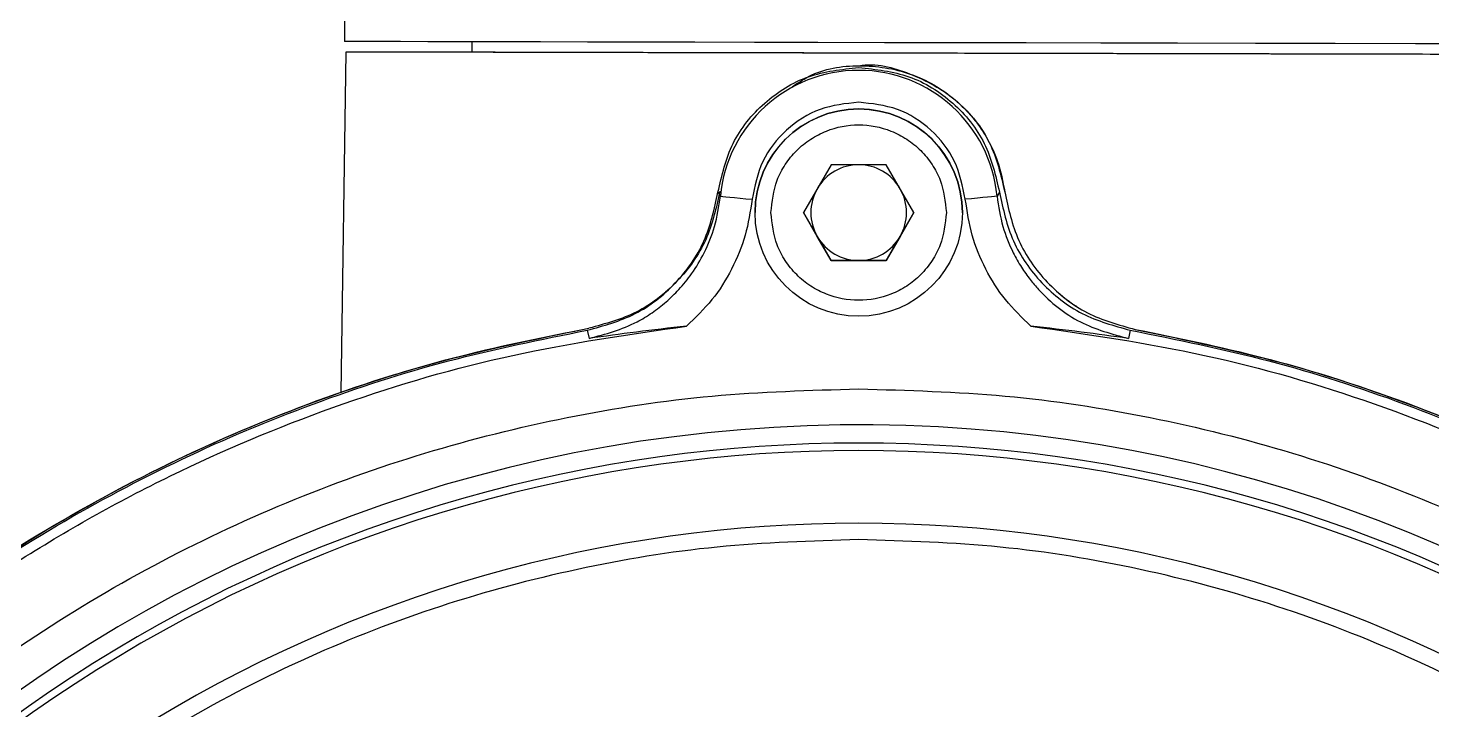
# Model space of a CAD drawing. Header units: millimetres. Extents: x 2003 to 4439, y 563 to 2285.
# Drawn here: x 2594.4 to 2682.4, y 2109.3 to 2152 of the extents above; entities that cross this region are included whole.
import ezdxf

# ---------------------------------------------------------------- set-up
doc = ezdxf.new("R2010")
doc.units = ezdxf.units.MM

msp = doc.modelspace()

# ---------------------------------------------------------------- linework, layer by layer
at = {"color": 7, "linetype": 'Continuous', "lineweight": 25}
for p, q in [((2614.221, 2153.198), (2614.217, 2151.198)), ((2622.217, 2151.181), (2622.215, 2150.522)), ((2614.315, 2150.539), (2613.99, 2129.171)), ((2644.737, 2143.469), (2643.005, 2140.469)), ((2648.202, 2143.469), (2644.737, 2143.469)), ((2649.934, 2140.469), (2648.202, 2143.469)), ((2637.644, 2141.745), (2637.793, 2141.495)), ((2655.296, 2141.745), (2655.146, 2141.495)), ((2655.627, 2141.772), (2655.627, 2141.772)), ((2639.969, 2140.476), (2639.969, 2140.476)), ((2640.029, 2140.476), (2640.029, 2140.476)), ((2643.005, 2140.469), (2644.737, 2137.469)), ((2643.871, 2138.969), (2643.005, 2140.469)), ((2648.202, 2137.469), (2649.934, 2140.469)), ((2649.934, 2140.469), (2649.068, 2138.969)), ((2652.909, 2140.462), (2652.909, 2140.462)), ((2652.969, 2140.462), (2652.969, 2140.462)), ((2644.737, 2137.469), (2643.871, 2138.969)), ((2649.068, 2138.969), (2648.202, 2137.469)), ((2644.737, 2137.469), (2648.202, 2137.469)), ((2644.737, 2137.469), (2644.737, 2137.469)), ((2646.469, 2137.469), (2644.737, 2137.469)), ((2648.202, 2137.469), (2646.469, 2137.469)), ((2648.202, 2137.469), (2648.202, 2137.469)), ((2629.442, 2133.094), (2629.561, 2132.577)), ((2629.555, 2133.219), (2629.555, 2133.219)), ((2663.498, 2133.094), (2663.379, 2132.577)), ((2663.802, 2133.146), (2663.802, 2133.145))]:
    msp.add_line(p, q, dxfattribs=at)
at = {"color": 7, "linetype": 'Continuous', "lineweight": 25, "flags": 128}
for points in [[(2686.448, 2151.043), (2681.381, 2151.054), (2676.344, 2151.065), (2671.361, 2151.075), (2666.457, 2151.086), (2661.653, 2151.096), (2656.974, 2151.106), (2652.441, 2151.116), (2648.077, 2151.125), (2643.901, 2151.134), (2639.934, 2151.143), (2636.195, 2151.151), (2632.701, 2151.158), (2629.47, 2151.165), (2626.516, 2151.172), (2623.854, 2151.177), (2621.496, 2151.182), (2619.453, 2151.187), (2617.736, 2151.19), (2616.353, 2151.193), (2615.309, 2151.196), (2614.611, 2151.197), (2614.261, 2151.198), (2614.217, 2151.198)], [(2637.793, 2141.495), (2637.837, 2141.491), (2637.955, 2141.48), (2638.141, 2141.462), (2638.389, 2141.439), (2638.689, 2141.41), (2639.03, 2141.378), (2639.4, 2141.343), (2639.784, 2141.307)], [(2655.146, 2141.495), (2655.102, 2141.491), (2654.985, 2141.48), (2654.799, 2141.462), (2654.551, 2141.439), (2654.251, 2141.41), (2653.91, 2141.378), (2653.54, 2141.343), (2653.156, 2141.307)]]:
    msp.add_lwpolyline(points, dxfattribs=at)
at = {"color": 7, "linetype": 'Continuous', "lineweight": 25}
msp.add_circle((2646.469, 2140.469), 6.5, dxfattribs=at)
for centre, radius, start, end in [((2646.47, 2140.674), 8.715, 5.40246, 174.59754), ((2646.469, 2140.469), 6.5, 0, 179.93876), ((2646.469, 2140.469), 3, 90, 150), ((2646.469, 2140.469), 3, 30, 90), ((2646.469, 2140.469), 3, 150, 210), ((2646.469, 2140.469), 3, 330, 30), ((2646.469, 2140.469), 3, 210, 270), ((2646.469, 2140.469), 3, 270, 330), ((2627.846, 2143.072), 10, 302.62258, 314.66639), ((2665.553, 2142.991), 10, 225.08863, 237.13271), ((2646.47, 2035.674), 91.48, 295.79271, 180), ((2646.47, 2035.674), 90.341, 353.64897, 186.35103), ((2646.47, 2035.674), 89.875, 353.64897, 186.35103), ((2646.47, 2035.674), 85.319, 353.33017, 186.66983)]:
    msp.add_arc(centre, radius, start, end, dxfattribs=at)
for points in [[(2761.115, 2150.225), (2760.994, 2150.226), (2760.751, 2150.226), (2758.802, 2150.23), (2755.726, 2150.237), (2751.462, 2150.246), (2746.114, 2150.257), (2739.765, 2150.271), (2732.526, 2150.286), (2724.52, 2150.303), (2715.884, 2150.322), (2706.767, 2150.341), (2697.323, 2150.361), (2687.715, 2150.382), (2678.107, 2150.402), (2668.664, 2150.423), (2659.546, 2150.442), (2650.91, 2150.461), (2642.904, 2150.478), (2635.665, 2150.493), (2629.316, 2150.507), (2623.968, 2150.518), (2619.705, 2150.527), (2616.629, 2150.534), (2614.679, 2150.538), (2614.437, 2150.539), (2614.315, 2150.539)], [(2687.715, 2150.382), (2684.857, 2150.388), (2679.141, 2150.4), (2670.714, 2150.418), (2662.578, 2150.436), (2654.872, 2150.452), (2647.727, 2150.467), (2641.267, 2150.481), (2635.602, 2150.493), (2630.829, 2150.504), (2627.025, 2150.512), (2624.28, 2150.518), (2622.54, 2150.522), (2622.324, 2150.522), (2622.215, 2150.522)], [(2637.644, 2141.745), (2637.886, 2142.799), (2638.371, 2144.907), (2640.457, 2147.46), (2643.244, 2149.224), (2645.395, 2149.451), (2646.47, 2149.565)], [(2646.47, 2149.565), (2647.545, 2149.451), (2649.696, 2149.224), (2652.482, 2147.46), (2654.569, 2144.907), (2655.053, 2142.799), (2655.296, 2141.745)], [(2646.47, 2147.39), (2645.643, 2147.301), (2643.989, 2147.123), (2641.858, 2145.744), (2640.284, 2143.752), (2639.951, 2142.122), (2639.784, 2141.307)], [(2653.156, 2141.307), (2652.989, 2142.122), (2652.656, 2143.752), (2651.082, 2145.744), (2648.951, 2147.123), (2647.297, 2147.301), (2646.47, 2147.39)], [(2637.766, 2141.81), (2637.535, 2140.769), (2637.073, 2138.688), (2635.184, 2136.058), (2632.642, 2134.052), (2630.584, 2133.497), (2629.555, 2133.219)], [(2655.627, 2141.772), (2655.854, 2140.73), (2656.307, 2138.647), (2658.185, 2136.009), (2660.718, 2133.992), (2662.774, 2133.428), (2663.802, 2133.145)], [(2548.796, 2046.464), (2549.32, 2050.115), (2550.368, 2057.419), (2553.488, 2068.062), (2557.696, 2078.305), (2563.051, 2088.006), (2569.456, 2097.045), (2576.837, 2105.307), (2585.099, 2112.688), (2594.139, 2119.093), (2603.839, 2124.448), (2614.082, 2128.656), (2624.725, 2131.776), (2632.029, 2132.824), (2635.68, 2133.348)], [(2548.999, 2053.006), (2549.685, 2056.301), (2551.058, 2062.889), (2554.379, 2072.441), (2558.583, 2081.625), (2563.718, 2090.328), (2569.708, 2098.464), (2576.495, 2105.949), (2584.009, 2112.705), (2592.171, 2118.659), (2600.896, 2123.757), (2610.097, 2127.922), (2619.663, 2131.202), (2626.258, 2132.546), (2629.555, 2133.219)], [(2581.716, 2110.424), (2584.012, 2112.311), (2588.605, 2116.085), (2596.106, 2120.93), (2603.977, 2125.131), (2612.206, 2128.578), (2620.7, 2131.331), (2626.528, 2132.506), (2629.442, 2133.094)], [(2657.259, 2133.348), (2660.911, 2132.824), (2668.214, 2131.776), (2678.857, 2128.656), (2689.1, 2124.448), (2698.801, 2119.093), (2707.84, 2112.688), (2716.102, 2105.307), (2723.484, 2097.045), (2729.888, 2088.006), (2735.244, 2078.305), (2739.452, 2068.062), (2742.571, 2057.419), (2743.619, 2050.115), (2744.144, 2046.464)], [(2663.498, 2133.094), (2666.412, 2132.506), (2672.239, 2131.331), (2680.734, 2128.578), (2688.963, 2125.131), (2696.834, 2120.93), (2704.334, 2116.085), (2708.927, 2112.311), (2711.224, 2110.424)], [(2663.802, 2133.145), (2667.096, 2132.459), (2673.685, 2131.086), (2683.237, 2127.766), (2692.42, 2123.562), (2701.123, 2118.426), (2709.26, 2112.437), (2716.744, 2105.649), (2723.5, 2098.136), (2729.455, 2089.974), (2734.553, 2081.249), (2738.718, 2072.047), (2741.997, 2062.481), (2743.342, 2055.887), (2744.014, 2052.59)], [(2552.729, 2035.674), (2552.816, 2038.742), (2552.99, 2044.877), (2554.394, 2053.992), (2556.619, 2062.93), (2559.727, 2071.605), (2563.665, 2079.934), (2568.402, 2087.838), (2573.891, 2095.238), (2580.079, 2102.065), (2586.906, 2108.253), (2594.307, 2113.742), (2602.21, 2118.479), (2610.539, 2122.418), (2619.215, 2125.526), (2628.153, 2127.751), (2637.267, 2129.154), (2643.402, 2129.328), (2646.47, 2129.415)], [(2646.47, 2129.415), (2649.538, 2129.328), (2655.673, 2129.154), (2664.787, 2127.751), (2673.725, 2125.526), (2682.4, 2122.418), (2690.73, 2118.479), (2698.633, 2113.742), (2706.034, 2108.253), (2712.861, 2102.065), (2719.049, 2095.238), (2724.537, 2087.838), (2729.275, 2079.934), (2733.213, 2071.605), (2736.321, 2062.93), (2738.546, 2053.992), (2739.949, 2044.877), (2740.123, 2038.742), (2740.21, 2035.674)], [(2646.47, 2119.96), (2643.507, 2119.87), (2637.582, 2119.689), (2628.793, 2118.234), (2620.2, 2115.929), (2611.899, 2112.714), (2603.982, 2108.649), (2596.537, 2103.771), (2589.646, 2098.137), (2583.387, 2091.809), (2577.829, 2084.857), (2573.034, 2077.36), (2569.054, 2069.398), (2565.935, 2061.063), (2563.706, 2052.444), (2562.415, 2043.642), (2561.99, 2034.743), (2562.499, 2028.837), (2562.754, 2025.884)], [(2730.186, 2025.884), (2730.44, 2028.837), (2730.949, 2034.743), (2730.525, 2043.642), (2729.234, 2052.444), (2727.005, 2061.063), (2723.886, 2069.398), (2719.906, 2077.36), (2715.111, 2084.857), (2709.552, 2091.809), (2703.293, 2098.137), (2696.403, 2103.771), (2688.958, 2108.649), (2681.041, 2112.714), (2672.74, 2115.929), (2664.147, 2118.234), (2655.358, 2119.689), (2649.433, 2119.87), (2646.47, 2119.96)]]:
    msp.add_open_spline(points, degree=3, dxfattribs=at)
for points, knots in [([(2646.477, 2149.67), (2646.48, 2149.671), (2647.532, 2149.886), (2649.785, 2149.255), (2651.982, 2148.077), (2653.245, 2146.868), (2653.882, 2146.124), (2654.587, 2145.073), (2655.281, 2143.628), (2655.508, 2142.411), (2655.627, 2141.772)], [0, 0, 0, 0, 0.000618, 0.243991, 0.498056, 0.565598, 0.639607, 0.720081, 0.852794, 1, 1, 1, 1]), ([(2642.298, 2148.361), (2642.698, 2148.628), (2644.002, 2149.498), (2646.734, 2149.836), (2649.965, 2149.281), (2652.784, 2147.553), (2654.889, 2144.96), (2655.381, 2142.835), (2655.627, 2141.772)], [0, 0, 0, 0, 0.0814564, 0.2651651, 0.4488739, 0.6325826, 0.8162913, 1, 1, 1, 1]), ([(2640.969, 2140.469), (2641.043, 2141.161), (2641.156, 2142.225), (2641.842, 2143.506), (2642.552, 2144.386), (2643.433, 2145.1), (2644.713, 2145.765), (2646.469, 2146.102), (2648.226, 2145.765), (2649.506, 2145.1), (2650.387, 2144.386), (2651.097, 2143.506), (2651.783, 2142.225), (2651.896, 2141.161), (2651.969, 2140.469)], [0, 0, 0, 0, 0.119728, 0.18418, 0.25, 0.31582, 0.380272, 0.5, 0.619728, 0.68418, 0.75, 0.81582, 0.880272, 1, 1, 1, 1]), ([(2629.442, 2133.094), (2630.474, 2133.375), (2632.536, 2133.937), (2635.08, 2135.955), (2636.962, 2138.605), (2637.417, 2140.697), (2637.644, 2141.745)], [0, 0, 0, 0, 0.250047, 0.499449, 0.749396, 1, 1, 1, 1]), ([(2629.561, 2132.577), (2630.595, 2132.852), (2631.988, 2133.223), (2633.522, 2134.178), (2634.403, 2134.856), (2635.242, 2135.671), (2636.068, 2136.69), (2636.85, 2138.001), (2637.512, 2139.631), (2637.697, 2140.854), (2637.793, 2141.495)], [0, 0, 0, 0, 0.2442896, 0.3290361, 0.4144898, 0.500125, 0.5979924, 0.7157703, 0.8510724, 1, 1, 1, 1]), ([(2639.784, 2141.307), (2639.669, 2140.547), (2639.441, 2139.032), (2638.554, 2136.903), (2637.335, 2134.947), (2636.233, 2133.882), (2635.68, 2133.348)], [0, 0, 0, 0, 0.250767, 0.500011, 0.749245, 1, 1, 1, 1]), ([(2657.259, 2133.348), (2656.707, 2133.882), (2655.605, 2134.947), (2654.386, 2136.903), (2653.499, 2139.032), (2653.27, 2140.547), (2653.156, 2141.307)], [0, 0, 0, 0, 0.250755, 0.499989, 0.749233, 1, 1, 1, 1]), ([(2655.146, 2141.495), (2655.243, 2140.854), (2655.427, 2139.631), (2656.029, 2138.151), (2656.645, 2137.062), (2657.187, 2136.296), (2658.282, 2135.009), (2660.24, 2133.429), (2662.347, 2132.857), (2663.379, 2132.577)], [0, 0, 0, 0, 0.149059, 0.284486, 0.365253, 0.437407, 0.500452, 0.755467, 1, 1, 1, 1]), ([(2655.296, 2141.745), (2655.522, 2140.699), (2655.974, 2138.611), (2657.853, 2135.962), (2660.398, 2133.941), (2662.464, 2133.377), (2663.498, 2133.094)], [0, 0, 0, 0, 0.250065, 0.499446, 0.749386, 1, 1, 1, 1]), ([(2651.969, 2140.469), (2651.896, 2139.777), (2651.783, 2138.713), (2651.097, 2137.432), (2650.387, 2136.552), (2649.506, 2135.838), (2648.226, 2135.173), (2646.469, 2134.836), (2644.713, 2135.173), (2643.433, 2135.838), (2642.552, 2136.552), (2641.842, 2137.432), (2641.156, 2138.713), (2641.043, 2139.777), (2640.969, 2140.469)], [0, 0, 0, 0, 0.119728, 0.18418, 0.25, 0.31582, 0.380272, 0.5, 0.619728, 0.68418, 0.75, 0.81582, 0.880272, 1, 1, 1, 1]), ([(2585.162, 2113.249), (2586.431, 2114.283), (2590.171, 2117.331), (2596.897, 2121.506), (2605.07, 2125.765), (2613.299, 2129.076), (2621.435, 2131.611), (2626.886, 2132.69), (2629.555, 2133.219)], [0, 0, 0, 0, 0.099746, 0.294067, 0.481254, 0.661306, 0.834221, 1, 1, 1, 1]), ([(2635.68, 2133.348), (2634.612, 2133.228), (2632.466, 2132.987), (2630.533, 2132.714), (2629.561, 2132.577)], [0, 0, 0, 0, 0.497557, 1, 1, 1, 1]), ([(2663.379, 2132.577), (2662.407, 2132.714), (2660.474, 2132.987), (2658.327, 2133.228), (2657.259, 2133.348)], [0, 0, 0, 0, 0.5024427, 1, 1, 1, 1]), ([(2663.802, 2133.146), (2666.468, 2132.606), (2671.914, 2131.503), (2680.039, 2128.934), (2688.25, 2125.585), (2696.416, 2121.307), (2704.192, 2116.346), (2708.909, 2112.424), (2711.174, 2110.54)], [0, 0, 0, 0, 0.153524, 0.313661, 0.480409, 0.653769, 0.833739, 1, 1, 1, 1])]:
    msp.add_open_spline(points, degree=3, knots=knots, dxfattribs=at)

doc.saveas('drawing.dxf')
